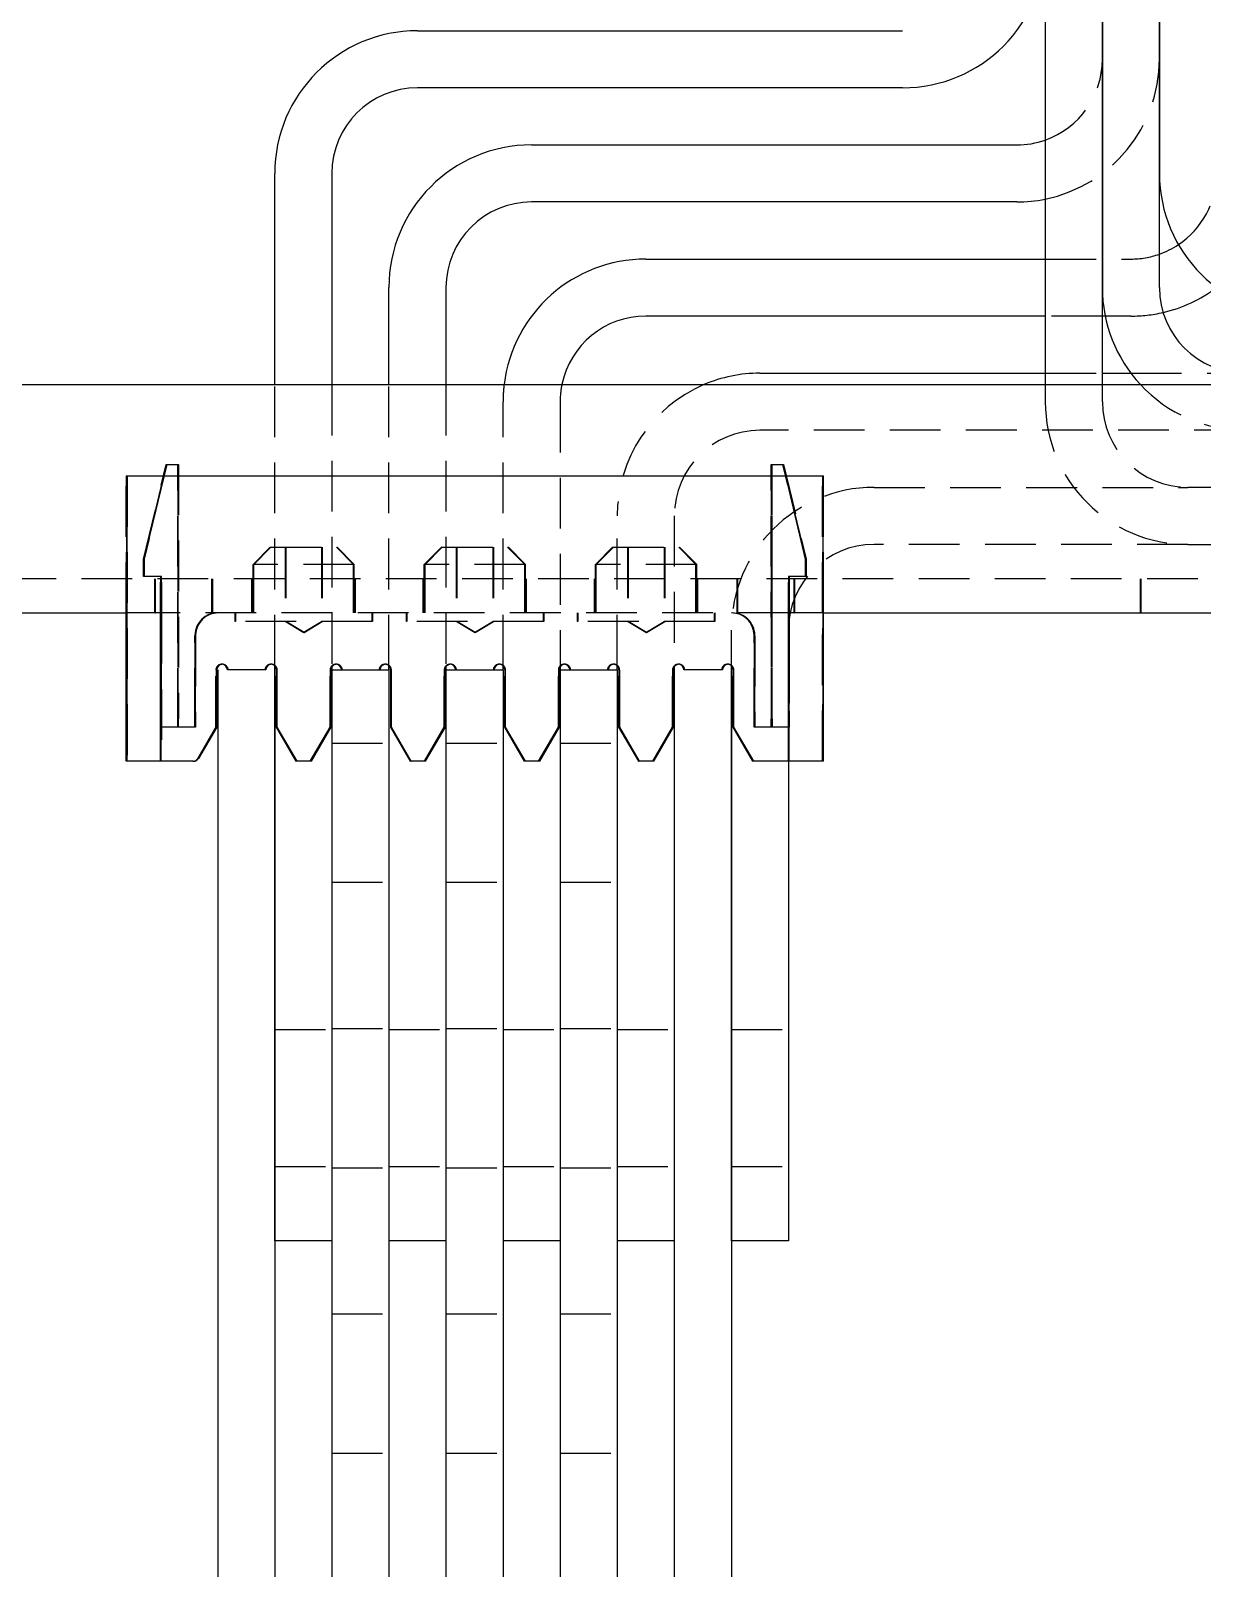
# Model space of a CAD drawing. Header units: millimetres. Extents: x -116965 to 323937, y 291661 to 566926.
# Drawn here: x -23727.1 to -23653.8, y 314554 to 314650.3 of the extents above; entities that cross this region are included whole.
import ezdxf

# ---------------------------------------------------------------- set-up
doc = ezdxf.new("R2010")
doc.units = ezdxf.units.MM
doc.linetypes.add('HIDDEN2', pattern=[4.7625, 3.175, -1.5875])
doc.layers.add('ALPHA', color=255, linetype='Continuous')
doc.layers.add('Pointille_Court', color=40, linetype='HIDDEN2', lineweight=25)

msp = doc.modelspace()

# ---------------------------------------------------------------- linework, layer by layer
at = {"layer": 'ALPHA'}
for p, q in [((-23663.596351, 314657.393031), (-23663.596351, 314628.107316)), ((-23660.024922, 314628.107316), (-23660.024922, 314657.393031)), ((-23660.024922, 314657.393031), (-23660.024922, 314634.178745)), ((-23656.453493, 314634.178745), (-23656.453493, 314657.393031)), ((-23656.453493, 314657.393031), (-23656.453493, 314641.321602)), ((-23702.882065, 314650.250173), (-23672.524922, 314650.250173)), ((-23672.524922, 314646.678745), (-23702.882065, 314646.678745)), ((-23695.739208, 314643.107316), (-23665.382065, 314643.107316)), ((-23711.810636, 314628.107316), (-23711.810636, 314641.321602)), ((-23708.239208, 314641.321602), (-23708.239208, 314628.107316)), ((-23665.382065, 314639.535888), (-23695.739208, 314639.535888)), ((-23688.596351, 314635.964459), (-23663.596351, 314635.964459)), ((-23704.667779, 314628.107316), (-23704.667779, 314634.178745)), ((-23701.096351, 314634.178745), (-23701.096351, 314628.107316)), ((-23663.596351, 314632.393031), (-23688.596351, 314632.393031)), ((-23659.844528, 314632.393031), (-23660.024922, 314632.393031)), ((-23814.987161, 314628.107316), (-23494.272881, 314628.107316)), ((-23681.453493, 314628.821602), (-23663.596351, 314628.821602)), ((-23660.024922, 314628.821602), (-23658.239208, 314628.821602)), ((-23721.058151, 314613.821602), (-23721.057979, 314622.393031)), ((-23721.057979, 314622.393031), (-23721.057571, 314622.393031)), ((-23721.057571, 314622.393031), (-23677.486143, 314622.393031)), ((-23721.057571, 314622.393031), (-23721.057571, 314604.535888)), ((-23677.486143, 314604.535888), (-23677.486143, 314622.393031)), ((-23766.771856, 314613.821602), (-23721.058151, 314613.821602)), ((-23721.099407, 314604.535888), (-23721.099407, 314613.821602)), ((-23721.098827, 314613.821602), (-23721.098827, 314604.535888)), ((-23721.093865, 314604.535888), (-23721.093865, 314613.821602)), ((-23721.093285, 314613.821602), (-23721.093285, 314604.535888)), ((-23721.063692, 314604.535888), (-23721.063692, 314613.821602)), ((-23721.063113, 314613.821602), (-23721.063113, 314604.535888)), ((-23721.058151, 314604.535888), (-23721.058151, 314613.821602)), ((-23677.486143, 314613.821602), (-23631.772438, 314613.821602)), ((-23677.479536, 314604.535888), (-23677.479536, 314613.821602)), ((-23715.450428, 314610.250173), (-23715.450428, 314606.678745)), ((-23715.443821, 314610.250173), (-23715.443821, 314606.678745)), ((-23715.382065, 314610.250173), (-23715.382065, 314520.964459)), ((-23714.771857, 314610.250173), (-23714.777978, 314610.250173)), ((-23714.742264, 314610.250173), (-23714.771857, 314610.250173)), ((-23714.736143, 314610.250173), (-23714.742264, 314610.250173)), ((-23712.379, 314610.250173), (-23714.736143, 314610.250173)), ((-23712.372393, 314610.250173), (-23712.379, 314610.250173)), ((-23711.810636, 314574.535888), (-23711.810636, 314610.53357)), ((-23711.810636, 314610.250173), (-23711.810636, 314520.964459)), ((-23711.670835, 314610.250173), (-23711.670835, 314606.678745)), ((-23711.664714, 314606.678745), (-23711.664714, 314610.250173)), ((-23708.307571, 314610.250173), (-23708.307571, 314606.678745)), ((-23708.300964, 314610.250173), (-23708.300964, 314606.678745)), ((-23708.239208, 314610.450917), (-23708.239208, 314610.250173)), ((-23708.239208, 314610.250173), (-23704.667779, 314610.250173)), ((-23708.239208, 314610.250173), (-23708.239208, 314520.964459)), ((-23704.667779, 314610.250173), (-23704.667779, 314610.53357)), ((-23704.667779, 314610.250173), (-23704.667779, 314520.964459)), ((-23704.527978, 314610.250173), (-23704.527978, 314606.678745)), ((-23704.521857, 314606.678745), (-23704.521857, 314610.250173)), ((-23701.164714, 314610.250173), (-23701.164714, 314606.678745)), ((-23701.158107, 314610.250173), (-23701.158107, 314606.678745)), ((-23701.096351, 314610.450917), (-23701.096351, 314610.250173)), ((-23701.096351, 314610.250173), (-23697.524922, 314610.250173)), ((-23701.096351, 314610.250173), (-23701.096351, 314520.964459)), ((-23697.524922, 314610.250173), (-23697.524922, 314610.53357)), ((-23697.524922, 314610.250173), (-23697.524922, 314520.964459)), ((-23697.385121, 314610.250173), (-23697.385121, 314606.678745)), ((-23697.379, 314606.678745), (-23697.379, 314610.250173)), ((-23694.021857, 314610.250173), (-23694.021857, 314606.678745)), ((-23694.01525, 314610.250173), (-23694.01525, 314606.678745)), ((-23693.953493, 314610.450917), (-23693.953493, 314610.250173)), ((-23693.953493, 314610.250173), (-23690.382065, 314610.250173)), ((-23693.953493, 314610.250173), (-23693.953493, 314520.964459)), ((-23690.382065, 314610.250173), (-23690.382065, 314610.533569)), ((-23690.382065, 314610.250173), (-23690.382065, 314520.964459)), ((-23690.242264, 314610.250173), (-23690.242264, 314606.678745)), ((-23690.236143, 314606.678745), (-23690.236143, 314610.250173)), ((-23686.879, 314610.250173), (-23686.879, 314606.678745)), ((-23686.872393, 314610.250173), (-23686.872393, 314606.678745)), ((-23686.810636, 314610.450917), (-23686.810636, 314574.535888)), ((-23686.810636, 314610.250173), (-23686.810636, 314520.964459)), ((-23686.200429, 314610.250173), (-23686.20655, 314610.250173)), ((-23686.170836, 314610.250173), (-23686.200429, 314610.250173)), ((-23686.164715, 314610.250173), (-23686.170836, 314610.250173)), ((-23683.807572, 314610.250173), (-23686.164715, 314610.250173)), ((-23683.800964, 314610.250173), (-23683.807572, 314610.250173)), ((-23683.239208, 314574.535888), (-23683.239208, 314610.533569)), ((-23683.239208, 314610.250173), (-23683.239208, 314520.964459)), ((-23683.099407, 314610.250173), (-23683.099407, 314606.678745)), ((-23683.093286, 314606.678745), (-23683.093286, 314610.250173)), ((-23715.450428, 314606.678745), (-23716.584509, 314604.714459)), ((-23715.443821, 314606.678745), (-23716.577902, 314604.714459)), ((-23711.670835, 314606.678745), (-23711.664714, 314606.678745)), ((-23711.670835, 314606.678745), (-23710.433656, 314604.535888)), ((-23710.427535, 314604.535888), (-23711.664714, 314606.678745)), ((-23708.307571, 314606.678745), (-23709.54475, 314604.535888)), ((-23708.300964, 314606.678745), (-23709.538143, 314604.535888)), ((-23704.527978, 314606.678745), (-23704.521857, 314606.678745)), ((-23704.527978, 314606.678745), (-23703.290799, 314604.535888)), ((-23703.284678, 314604.535888), (-23704.521857, 314606.678745)), ((-23701.164714, 314606.678745), (-23702.401893, 314604.535888)), ((-23701.158107, 314606.678745), (-23702.395286, 314604.535888)), ((-23697.385121, 314606.678745), (-23697.379, 314606.678745)), ((-23697.385121, 314606.678745), (-23696.147942, 314604.535888)), ((-23696.141821, 314604.535888), (-23697.379, 314606.678745)), ((-23694.021857, 314606.678745), (-23695.259036, 314604.535888)), ((-23694.01525, 314606.678745), (-23695.252429, 314604.535888)), ((-23690.242264, 314606.678745), (-23690.236143, 314606.678745)), ((-23690.242264, 314606.678745), (-23689.005085, 314604.535888)), ((-23688.998964, 314604.535888), (-23690.236143, 314606.678745)), ((-23686.879, 314606.678745), (-23688.116179, 314604.535888)), ((-23686.872393, 314606.678745), (-23688.109572, 314604.535888)), ((-23683.099407, 314606.678745), (-23683.093286, 314606.678745)), ((-23683.099407, 314606.678745), (-23681.862228, 314604.535888)), ((-23681.856107, 314604.535888), (-23683.093286, 314606.678745)), ((-23721.098827, 314604.535888), (-23721.099407, 314604.535888)), ((-23721.093865, 314604.535888), (-23721.098827, 314604.535888)), ((-23721.093285, 314604.535888), (-23721.093865, 314604.535888)), ((-23721.063692, 314604.535888), (-23721.093285, 314604.535888)), ((-23721.063113, 314604.535888), (-23721.063692, 314604.535888)), ((-23721.058151, 314604.535888), (-23721.063113, 314604.535888)), ((-23721.057571, 314604.535888), (-23721.058151, 314604.535888)), ((-23716.893804, 314604.535888), (-23721.057571, 314604.535888)), ((-23716.887197, 314604.535888), (-23716.893804, 314604.535888)), ((-23710.433656, 314604.535888), (-23710.427535, 314604.535888)), ((-23709.54475, 314604.535888), (-23710.427535, 314604.535888)), ((-23709.538143, 314604.535888), (-23709.54475, 314604.535888)), ((-23703.290799, 314604.535888), (-23703.284678, 314604.535888)), ((-23702.401893, 314604.535888), (-23703.284678, 314604.535888)), ((-23702.395286, 314604.535888), (-23702.401893, 314604.535888)), ((-23696.147942, 314604.535888), (-23696.141821, 314604.535888)), ((-23695.259036, 314604.535888), (-23696.141821, 314604.535888)), ((-23695.252429, 314604.535888), (-23695.259036, 314604.535888)), ((-23689.005085, 314604.535888), (-23688.998964, 314604.535888)), ((-23688.116179, 314604.535888), (-23688.998964, 314604.535888)), ((-23688.109572, 314604.535888), (-23688.116179, 314604.535888)), ((-23681.862228, 314604.535888), (-23681.856107, 314604.535888)), ((-23677.486143, 314604.535888), (-23681.856107, 314604.535888)), ((-23679.667779, 314604.535888), (-23679.667779, 314574.535888)), ((-23677.479536, 314604.535888), (-23677.486143, 314604.535888)), ((-23708.239208, 314574.535888), (-23711.810636, 314574.535888)), ((-23701.096351, 314574.535888), (-23704.667779, 314574.535888)), ((-23693.953493, 314574.535888), (-23697.524922, 314574.535888)), ((-23686.810636, 314574.535888), (-23690.382065, 314574.535888)), ((-23679.667779, 314574.535888), (-23683.239208, 314574.535888))]:
    msp.add_line(p, q, dxfattribs=at)
for centre, radius, start, end in [((-23672.524922, 314655.607316), 8.928571, 270, 0), ((-23702.882065, 314641.321602), 8.928571, 90, 180), ((-23702.882065, 314641.321602), 5.357143, 90, 180), ((-23665.382065, 314648.464459), 5.357143, 270, 289.47122063), ((-23695.739208, 314634.178745), 8.928571, 90, 180), ((-23647.524922, 314641.321602), 8.928571, 180, 270), ((-23665.382065, 314648.464459), 8.928571, 270, 281.53695903), ((-23695.739208, 314634.178745), 5.357143, 90, 180), ((-23658.239208, 314641.321602), 5.357143, 289.47122063, 303.74898859), ((-23688.596351, 314627.035888), 8.928571, 90, 173.10789742), ((-23651.096351, 314634.178745), 8.928571, 180, 222.84364304), ((-23651.096351, 314634.178745), 5.357143, 180, 270), ((-23658.239208, 314641.321602), 8.928571, 283.05194057, 306.86989765), ((-23688.596351, 314627.035888), 5.357143, 90, 168.46304097), ((-23681.453493, 314619.893031), 8.928571, 90, 113.07391807), ((-23715.086679, 314610.250173), 0.357143, 91.02102788, 180), ((-23712.01525, 314610.250173), 0.357143, 91.02103235, 180), ((-23707.943821, 314610.250173), 0.357143, 91.02103827, 180), ((-23704.872393, 314610.250173), 0.357143, 91.02104274, 180), ((-23700.800964, 314610.250173), 0.357143, 91.02104867, 180), ((-23697.729536, 314610.250173), 0.357143, 91.02105313, 180), ((-23693.658107, 314610.250173), 0.357143, 91.02105906, 180), ((-23690.586679, 314610.250173), 0.357143, 91.02106353, 180), ((-23686.51525, 314610.250173), 0.357143, 91.02106945, 180), ((-23683.443821, 314610.250173), 0.357143, 91.02107392, 180), ((-23716.887197, 314604.893031), 0.357143, 270, 330)]:
    msp.add_arc(centre, radius, start, end, dxfattribs=at)
for centre, start_param, end_param in [((-23715.093285, 314610.250173), 4.71238898, 7.853981634), ((-23715.135121, 314610.250173), 4.71238898, 6.215313854), ((-23715.129, 314610.250173), 4.71238898, 6.223901028), ((-23715.099407, 314610.250173), 4.71238898, 6.274615404), ((-23712.021857, 314610.250173), 4.71238898, 7.853981634), ((-23712.063693, 314610.250173), 5.495733454, 6.215313776), ((-23712.057571, 314610.250173), 5.519735519, 6.22390095), ((-23712.027978, 314610.250173), 4.71238898, 6.274615404), ((-23707.950428, 314610.250173), 4.71238898, 7.853981634), ((-23707.992264, 314610.250173), 4.71238898, 6.215313672), ((-23707.986143, 314610.250173), 4.71238898, 6.223900846), ((-23707.95655, 314610.250173), 4.71238898, 6.274615404), ((-23704.879, 314610.250173), 4.71238898, 7.853981634), ((-23704.920835, 314610.250173), 5.49573294, 6.215313594), ((-23704.914714, 314610.250173), 5.519735017, 6.223900768), ((-23704.885121, 314610.250173), 4.71238898, 6.274615404), ((-23700.807571, 314610.250173), 4.71238898, 7.853981634), ((-23700.849407, 314610.250173), 4.71238898, 6.215313491), ((-23700.843286, 314610.250173), 4.71238898, 6.223900664), ((-23700.813693, 314610.250173), 4.71238898, 6.274615404), ((-23697.736143, 314610.250173), 4.71238898, 7.853981634), ((-23697.777978, 314610.250173), 5.495732426, 6.215313412), ((-23697.771857, 314610.250173), 5.519734515, 6.223900586), ((-23697.742264, 314610.250173), 4.71238898, 6.274615404), ((-23693.664714, 314610.250173), 4.71238898, 7.853981634), ((-23693.70655, 314610.250173), 4.71238898, 6.215313309), ((-23693.700429, 314610.250173), 4.71238898, 6.223900483), ((-23693.670836, 314610.250173), 4.71238898, 6.274615404), ((-23690.593286, 314610.250173), 4.71238898, 7.853981634), ((-23690.635121, 314610.250173), 5.495731912, 6.215313231), ((-23690.629, 314610.250173), 5.519734013, 6.223900405), ((-23690.599407, 314610.250173), 4.71238898, 6.274615404), ((-23686.521857, 314610.250173), 4.71238898, 7.853981634), ((-23686.563693, 314610.250173), 4.71238898, 6.215313127), ((-23686.557572, 314610.250173), 4.71238898, 6.223900301), ((-23686.527979, 314610.250173), 4.71238898, 6.274615404), ((-23683.450429, 314610.250173), 4.71238898, 7.853981634), ((-23683.492264, 314610.250173), 5.495731398, 6.215313049), ((-23683.486143, 314610.250173), 5.519733511, 6.223900223), ((-23683.45655, 314610.250173), 4.71238898, 6.274615404), ((-23716.893804, 314604.893031), 3.141592654, 4.188790205)]:
    msp.add_ellipse(centre, major_axis=(0, 0.357143), ratio=0.999999982, start_param=start_param, end_param=end_param, dxfattribs=at)
at = {"layer": 'Pointille_Court'}
for p, q in [((-23663.596351, 314635.964459), (-23658.239208, 314635.964459)), ((-23660.024922, 314632.393031), (-23663.596351, 314632.393031)), ((-23658.239208, 314632.393031), (-23659.844528, 314632.393031)), ((-23711.810636, 314610.53357), (-23711.810636, 314628.107316)), ((-23708.239208, 314628.107316), (-23708.239208, 314610.450917)), ((-23704.667779, 314610.53357), (-23704.667779, 314628.107316)), ((-23701.096351, 314628.107316), (-23701.096351, 314610.450917)), ((-23663.596351, 314628.821602), (-23660.024922, 314628.821602)), ((-23663.596351, 314628.107316), (-23663.596351, 314627.035888)), ((-23660.024922, 314627.035888), (-23660.024922, 314628.107316)), ((-23658.239208, 314628.821602), (-23651.096351, 314628.821602)), ((-23697.524922, 314610.53357), (-23697.524922, 314627.035888)), ((-23693.953493, 314627.035888), (-23693.953493, 314610.450917)), ((-23651.096351, 314625.250173), (-23681.453493, 314625.250173)), ((-23721.099407, 314622.393031), (-23721.098999, 314622.393031)), ((-23721.099407, 314613.821602), (-23721.099407, 314622.393031)), ((-23721.098999, 314622.393031), (-23721.098827, 314613.821602)), ((-23721.098999, 314622.393031), (-23721.093693, 314622.393031)), ((-23721.093865, 314613.821602), (-23721.093693, 314622.393031)), ((-23721.093693, 314622.393031), (-23721.093285, 314622.393031)), ((-23721.093285, 314622.393031), (-23721.063692, 314622.393031)), ((-23721.093285, 314622.393031), (-23721.093285, 314613.821602)), ((-23721.063692, 314622.393031), (-23721.063284, 314622.393031)), ((-23721.063692, 314613.821602), (-23721.063692, 314622.393031)), ((-23721.063284, 314622.393031), (-23721.063113, 314613.821602)), ((-23721.063284, 314622.393031), (-23721.057979, 314622.393031)), ((-23721.050964, 314622.393031), (-23721.050964, 314604.535888)), ((-23718.596754, 314623.107316), (-23720.025375, 314617.178745)), ((-23720.02446, 314617.178745), (-23718.595938, 314623.107316)), ((-23718.56104, 314623.107316), (-23719.98966, 314617.178745)), ((-23719.988746, 314617.178745), (-23718.560224, 314623.107316)), ((-23719.979536, 314617.178745), (-23718.550964, 314623.107316)), ((-23718.596754, 314623.107316), (-23718.595938, 314623.107316)), ((-23718.595938, 314623.107316), (-23718.56104, 314623.107316)), ((-23718.56104, 314623.107316), (-23718.560224, 314623.107316)), ((-23718.560224, 314623.107316), (-23717.845938, 314623.107316)), ((-23717.8826, 314607.191189), (-23717.882468, 314623.107316)), ((-23717.881652, 314623.107316), (-23717.88152, 314607.191189)), ((-23717.846886, 314607.191189), (-23717.846754, 314623.107316)), ((-23717.845938, 314623.107316), (-23717.845806, 314607.191189)), ((-23717.845938, 314623.107316), (-23717.836679, 314623.107316)), ((-23717.836679, 314623.107316), (-23717.836679, 314607.191189)), ((-23680.739572, 314623.107316), (-23680.739743, 314607.184395)), ((-23680.739572, 314623.107316), (-23680.73877, 314623.107316)), ((-23680.73877, 314623.107316), (-23680.703858, 314623.107316)), ((-23680.738663, 314607.195634), (-23680.73877, 314623.107316)), ((-23680.703858, 314623.107316), (-23680.704028, 314607.184395)), ((-23680.703858, 314623.107316), (-23680.703055, 314623.107316)), ((-23680.703055, 314623.107316), (-23679.98877, 314623.107316)), ((-23680.702949, 314607.195634), (-23680.703055, 314623.107316)), ((-23680.693821, 314607.195634), (-23680.693821, 314623.107316)), ((-23678.596778, 314617.178745), (-23680.025286, 314623.107316)), ((-23680.024484, 314623.107316), (-23678.595873, 314617.178745)), ((-23678.561064, 314617.178745), (-23679.989572, 314623.107316)), ((-23679.98877, 314623.107316), (-23678.560159, 314617.178745)), ((-23679.98877, 314623.107316), (-23679.979536, 314623.107316)), ((-23679.979536, 314623.107316), (-23678.550964, 314617.178745)), ((-23677.527979, 314622.393031), (-23677.527979, 314604.535888)), ((-23677.527399, 314613.821602), (-23677.527571, 314622.393031)), ((-23677.522266, 314622.393031), (-23677.522437, 314613.821602)), ((-23677.521858, 314604.535888), (-23677.521858, 314622.393031)), ((-23677.492265, 314622.393031), (-23677.492265, 314604.535888)), ((-23677.491685, 314613.821602), (-23677.491856, 314622.393031)), ((-23677.486551, 314622.393031), (-23677.486723, 314613.821602)), ((-23677.486143, 314622.393031), (-23677.479536, 314622.393031)), ((-23677.479536, 314613.821602), (-23677.479536, 314622.393031)), ((-23674.310636, 314621.678745), (-23654.667779, 314621.678745)), ((-23627.882065, 314621.678745), (-23654.667779, 314621.678745)), ((-23690.382065, 314610.533569), (-23690.382065, 314619.893031)), ((-23686.810636, 314619.893031), (-23686.810636, 314610.450917)), ((-23712.096346, 314617.928745), (-23713.167775, 314616.857316)), ((-23712.060632, 314617.928745), (-23713.13206, 314616.857316)), ((-23712.050964, 314617.928745), (-23713.122393, 314616.857316)), ((-23712.096346, 314617.928745), (-23712.096346, 314617.928745)), ((-23712.096346, 314617.928745), (-23712.060632, 314617.928745)), ((-23712.060632, 314617.928745), (-23712.060632, 314617.928745)), ((-23712.060632, 314617.928745), (-23707.917775, 314617.928745)), ((-23711.167775, 314617.928745), (-23711.167775, 314613.821602)), ((-23711.13206, 314617.928745), (-23711.13206, 314613.821602)), ((-23711.122393, 314617.928745), (-23711.122393, 314613.821602)), ((-23708.88206, 314617.928745), (-23708.88206, 314613.821602)), ((-23708.846346, 314617.928745), (-23708.846346, 314613.821602)), ((-23708.836679, 314617.928745), (-23708.836679, 314613.821602)), ((-23707.953489, 314617.928745), (-23706.88206, 314616.857316)), ((-23707.917775, 314617.928745), (-23706.846346, 314616.857316)), ((-23707.917775, 314617.928745), (-23707.908107, 314617.928745)), ((-23707.908107, 314617.928745), (-23706.836679, 314616.857316)), ((-23701.382061, 314617.928745), (-23702.453489, 314616.857316)), ((-23701.346346, 314617.928745), (-23702.417775, 314616.857316)), ((-23701.336679, 314617.928745), (-23702.408107, 314616.857316)), ((-23701.382061, 314617.928745), (-23701.382061, 314617.928745)), ((-23701.382061, 314617.928745), (-23701.346346, 314617.928745)), ((-23701.346346, 314617.928745), (-23701.346346, 314617.928745)), ((-23701.346346, 314617.928745), (-23697.203489, 314617.928745)), ((-23700.453489, 314617.928745), (-23700.453489, 314613.821602)), ((-23700.417775, 314617.928745), (-23700.417775, 314613.821602)), ((-23700.408107, 314617.928745), (-23700.408107, 314613.821602)), ((-23698.167775, 314617.928745), (-23698.167775, 314613.821602)), ((-23698.132061, 314617.928745), (-23698.132061, 314613.821602)), ((-23698.122393, 314617.928745), (-23698.122393, 314613.821602)), ((-23697.239204, 314617.928745), (-23696.167775, 314616.857316)), ((-23697.203489, 314617.928745), (-23696.132061, 314616.857316)), ((-23697.203489, 314617.928745), (-23697.193821, 314617.928745)), ((-23697.193821, 314617.928745), (-23696.122393, 314616.857316)), ((-23690.667775, 314617.928745), (-23691.739204, 314616.857316)), ((-23690.632061, 314617.928745), (-23691.703489, 314616.857316)), ((-23690.622393, 314617.928745), (-23691.693821, 314616.857316)), ((-23690.667775, 314617.928745), (-23690.667775, 314617.928745)), ((-23690.667775, 314617.928745), (-23690.632061, 314617.928745)), ((-23690.632061, 314617.928745), (-23690.632061, 314617.928745)), ((-23690.632061, 314617.928745), (-23686.489204, 314617.928745)), ((-23689.739204, 314617.928745), (-23689.739204, 314613.821602)), ((-23689.703489, 314617.928745), (-23689.703489, 314613.821602)), ((-23689.693821, 314617.928745), (-23689.693821, 314613.821602)), ((-23687.453489, 314617.928745), (-23687.453489, 314613.821602)), ((-23687.417775, 314617.928745), (-23687.417775, 314613.821602)), ((-23687.408107, 314617.928745), (-23687.408107, 314613.821602)), ((-23686.524918, 314617.928745), (-23685.453489, 314616.857316)), ((-23686.489204, 314617.928745), (-23685.417775, 314616.857316)), ((-23686.489204, 314617.928745), (-23686.479536, 314617.928745)), ((-23686.479536, 314617.928745), (-23685.408107, 314616.857316)), ((-23654.667779, 314618.107316), (-23674.310636, 314618.107316)), ((-23654.667779, 314618.107316), (-23627.882065, 314618.107316)), ((-23720.025375, 314617.178745), (-23720.025383, 314616.107316)), ((-23720.02446, 314617.178745), (-23720.025375, 314617.178745)), ((-23720.024451, 314616.107316), (-23720.02446, 314617.178745)), ((-23719.98966, 314617.178745), (-23719.989669, 314616.107316)), ((-23719.988746, 314617.178745), (-23719.98966, 314617.178745)), ((-23719.988737, 314616.107316), (-23719.988746, 314617.178745)), ((-23719.979536, 314616.107316), (-23719.979536, 314617.178745)), ((-23713.167775, 314613.821602), (-23713.167775, 314616.857316)), ((-23713.13206, 314616.857316), (-23713.167775, 314616.857316)), ((-23713.167775, 314616.857316), (-23713.167775, 314616.857316)), ((-23713.13206, 314613.821602), (-23713.13206, 314616.857316)), ((-23706.846346, 314616.857316), (-23713.13206, 314616.857316)), ((-23713.13206, 314616.857316), (-23713.13206, 314616.857316)), ((-23713.122393, 314613.821602), (-23713.122393, 314616.857316)), ((-23706.88206, 314613.821602), (-23706.88206, 314616.857316)), ((-23706.846346, 314613.821602), (-23706.846346, 314616.857316)), ((-23706.836679, 314616.857316), (-23706.846346, 314616.857316)), ((-23706.836679, 314613.821602), (-23706.836679, 314616.857316)), ((-23702.453489, 314613.821602), (-23702.453489, 314616.857316)), ((-23702.417775, 314616.857316), (-23702.453489, 314616.857316)), ((-23702.453489, 314616.857316), (-23702.453489, 314616.857316)), ((-23702.417775, 314613.821602), (-23702.417775, 314616.857316)), ((-23696.132061, 314616.857316), (-23702.417775, 314616.857316)), ((-23702.417775, 314616.857316), (-23702.417775, 314616.857316)), ((-23702.408107, 314613.821602), (-23702.408107, 314616.857316)), ((-23696.167775, 314613.821602), (-23696.167775, 314616.857316)), ((-23696.132061, 314613.821602), (-23696.132061, 314616.857316)), ((-23696.122393, 314616.857316), (-23696.132061, 314616.857316)), ((-23696.122393, 314613.821602), (-23696.122393, 314616.857316)), ((-23691.739204, 314613.821602), (-23691.739204, 314616.857316)), ((-23691.703489, 314616.857316), (-23691.739204, 314616.857316)), ((-23691.739204, 314616.857316), (-23691.739204, 314616.857316)), ((-23691.703489, 314613.821602), (-23691.703489, 314616.857316)), ((-23685.417775, 314616.857316), (-23691.703489, 314616.857316)), ((-23691.703489, 314616.857316), (-23691.703489, 314616.857316)), ((-23691.693821, 314613.821602), (-23691.693821, 314616.857316)), ((-23685.453489, 314613.821602), (-23685.453489, 314616.857316)), ((-23685.417775, 314613.821602), (-23685.417775, 314616.857316)), ((-23685.408107, 314616.857316), (-23685.417775, 314616.857316)), ((-23685.408107, 314613.821602), (-23685.408107, 314616.857316)), ((-23678.59679, 314616.107316), (-23678.596778, 314617.178745)), ((-23678.595873, 314617.178745), (-23678.596778, 314617.178745)), ((-23678.595873, 314617.178745), (-23678.595866, 314616.107316)), ((-23678.561076, 314616.107316), (-23678.561064, 314617.178745)), ((-23678.560159, 314617.178745), (-23678.561064, 314617.178745)), ((-23678.560159, 314617.178745), (-23678.560151, 314616.107316)), ((-23678.550964, 314617.178745), (-23678.550964, 314616.107316)), ((-23492.13084, 314615.964459), (-23817.130834, 314615.964459)), ((-23720.024451, 314616.107316), (-23720.025383, 314616.107316)), ((-23719.989669, 314616.107316), (-23720.024451, 314616.107316)), ((-23719.988737, 314616.107316), (-23719.989669, 314616.107316)), ((-23718.917309, 314616.107316), (-23719.988737, 314616.107316)), ((-23719.311244, 314613.821602), (-23719.311244, 314615.964459)), ((-23719.31002, 314613.821602), (-23719.31002, 314615.964459)), ((-23719.27553, 314613.821602), (-23719.27553, 314615.964459)), ((-23719.274305, 314613.821602), (-23719.274305, 314615.964459)), ((-23719.26525, 314613.821602), (-23719.26525, 314615.964459)), ((-23718.95597, 314613.821602), (-23718.956008, 314615.74047)), ((-23718.953955, 314616.107316), (-23718.954029, 314607.191189)), ((-23718.952949, 314607.191189), (-23718.953023, 314616.107316)), ((-23718.950969, 314615.74047), (-23718.951008, 314613.821602)), ((-23718.920256, 314613.821602), (-23718.920294, 314615.74047)), ((-23718.918241, 314616.107316), (-23718.918314, 314607.191189)), ((-23718.917235, 314607.191189), (-23718.917309, 314616.107316)), ((-23718.908107, 314616.107316), (-23718.917309, 314616.107316)), ((-23718.915255, 314615.74047), (-23718.915294, 314613.821602)), ((-23718.908107, 314615.74047), (-23718.908107, 314616.107316)), ((-23718.908107, 314615.74047), (-23718.908107, 314613.821602)), ((-23715.739815, 314613.821602), (-23715.739815, 314615.964459)), ((-23715.738591, 314613.821602), (-23715.738591, 314615.964459)), ((-23715.704101, 314613.821602), (-23715.704101, 314615.964459)), ((-23715.702877, 314613.821602), (-23715.702877, 314615.964459)), ((-23715.693821, 314613.821602), (-23715.693821, 314615.964459)), ((-23713.239203, 314613.821602), (-23713.239203, 314615.964459)), ((-23713.203489, 314613.821602), (-23713.203489, 314615.964459)), ((-23713.193821, 314613.821602), (-23713.193821, 314615.964459)), ((-23706.810632, 314613.821602), (-23706.810632, 314615.964459)), ((-23706.774918, 314613.821602), (-23706.774918, 314615.964459)), ((-23706.76525, 314613.821602), (-23706.76525, 314615.964459)), ((-23702.524918, 314613.821602), (-23702.524918, 314615.964459)), ((-23702.489204, 314613.821602), (-23702.489204, 314615.964459)), ((-23702.479536, 314613.821602), (-23702.479536, 314615.964459)), ((-23696.096346, 314613.821602), (-23696.096346, 314615.964459)), ((-23696.060632, 314613.821602), (-23696.060632, 314615.964459)), ((-23696.050964, 314613.821602), (-23696.050964, 314615.964459)), ((-23691.810632, 314613.821602), (-23691.810632, 314615.964459)), ((-23691.774918, 314613.821602), (-23691.774918, 314615.964459)), ((-23691.76525, 314613.821602), (-23691.76525, 314615.964459)), ((-23685.382061, 314613.821602), (-23685.382061, 314615.964459)), ((-23685.346347, 314613.821602), (-23685.346347, 314615.964459)), ((-23685.336679, 314613.821602), (-23685.336679, 314615.964459)), ((-23682.882673, 314613.821602), (-23682.882673, 314615.964459)), ((-23682.881449, 314613.821602), (-23682.881449, 314615.964459)), ((-23682.846959, 314613.821602), (-23682.846959, 314615.964459)), ((-23682.845735, 314613.821602), (-23682.845735, 314615.964459)), ((-23682.836679, 314613.821602), (-23682.836679, 314615.964459)), ((-23679.670295, 314615.74047), (-23679.670256, 314613.821602)), ((-23679.668314, 314607.184395), (-23679.668218, 314616.107316)), ((-23679.668218, 314616.107316), (-23679.667294, 314616.107316)), ((-23679.632504, 314616.107316), (-23679.667294, 314616.107316)), ((-23679.667294, 314616.107316), (-23679.667235, 314607.195634)), ((-23679.665294, 314613.821602), (-23679.665256, 314615.74047)), ((-23679.63458, 314615.74047), (-23679.634542, 314613.821602)), ((-23679.6326, 314607.184395), (-23679.632504, 314616.107316)), ((-23679.632504, 314616.107316), (-23679.63158, 314616.107316)), ((-23678.560151, 314616.107316), (-23679.63158, 314616.107316)), ((-23679.63158, 314616.107316), (-23679.63152, 314607.195634)), ((-23679.62958, 314613.821602), (-23679.629542, 314615.74047)), ((-23679.622393, 314616.107316), (-23679.622393, 314615.74047)), ((-23679.622393, 314613.821602), (-23679.622393, 314615.74047)), ((-23679.311245, 314613.821602), (-23679.311245, 314615.964459)), ((-23679.31002, 314613.821602), (-23679.31002, 314615.964459)), ((-23679.27553, 314613.821602), (-23679.27553, 314615.964459)), ((-23679.274306, 314613.821602), (-23679.274306, 314615.964459)), ((-23679.26525, 314613.821602), (-23679.26525, 314615.964459)), ((-23678.550964, 314616.107316), (-23678.560151, 314616.107316)), ((-23657.632626, 314613.821602), (-23657.632626, 314615.964459)), ((-23657.631497, 314613.821602), (-23657.631497, 314615.964459)), ((-23657.596912, 314613.821602), (-23657.596912, 314615.964459)), ((-23657.595783, 314613.821602), (-23657.595783, 314615.964459)), ((-23657.586679, 314613.821602), (-23657.586679, 314615.964459)), ((-23719.272436, 314613.821602), (-23721.058151, 314613.821602)), ((-23719.272436, 314613.821602), (-23719.24719, 314613.821602)), ((-23718.915294, 314613.821602), (-23719.24719, 314613.821602)), ((-23718.951076, 314604.535888), (-23718.951076, 314613.821602)), ((-23718.915361, 314604.535888), (-23718.915361, 314613.821602)), ((-23679.629947, 314613.821602), (-23718.915294, 314613.821602)), ((-23718.908107, 314613.821602), (-23718.908107, 314604.535888)), ((-23714.310632, 314613.821602), (-23714.310632, 314613.285888)), ((-23714.274918, 314613.821602), (-23714.274918, 314613.285888)), ((-23714.26525, 314613.821602), (-23714.26525, 314613.285888)), ((-23705.739203, 314613.821602), (-23705.739203, 314613.285888)), ((-23705.703489, 314613.821602), (-23705.703489, 314613.285888)), ((-23705.693821, 314613.821602), (-23705.693821, 314613.285888)), ((-23703.596346, 314613.821602), (-23703.596346, 314613.285888)), ((-23703.560632, 314613.821602), (-23703.560632, 314613.285888)), ((-23703.550964, 314613.821602), (-23703.550964, 314613.285888)), ((-23695.024918, 314613.821602), (-23695.024918, 314613.285888)), ((-23694.989204, 314613.821602), (-23694.989204, 314613.285888)), ((-23694.979536, 314613.821602), (-23694.979536, 314613.285888)), ((-23692.882061, 314613.821602), (-23692.882061, 314613.285888)), ((-23692.846347, 314613.821602), (-23692.846347, 314613.285888)), ((-23692.836679, 314613.821602), (-23692.836679, 314613.285888)), ((-23684.310632, 314613.821602), (-23684.310632, 314613.285888)), ((-23684.274918, 314613.821602), (-23684.274918, 314613.285888)), ((-23684.26525, 314613.821602), (-23684.26525, 314613.285888)), ((-23679.670188, 314604.535888), (-23679.670188, 314613.821602)), ((-23679.634474, 314604.535888), (-23679.634474, 314613.821602)), ((-23679.629947, 314613.821602), (-23679.629648, 314613.821602)), ((-23679.629648, 314613.821602), (-23679.62958, 314613.821602)), ((-23679.297684, 314613.821602), (-23679.62958, 314613.821602)), ((-23679.622393, 314604.535888), (-23679.622393, 314613.821602)), ((-23679.297684, 314613.821602), (-23679.272437, 314613.821602)), ((-23677.486723, 314613.821602), (-23679.272437, 314613.821602)), ((-23677.527399, 314604.535888), (-23677.527399, 314613.821602)), ((-23677.522437, 314613.821602), (-23677.522437, 314604.535888)), ((-23677.491685, 314604.535888), (-23677.491685, 314613.821602)), ((-23677.486723, 314613.821602), (-23677.486723, 314604.535888)), ((-23677.486723, 314613.821602), (-23677.486143, 314613.821602)), ((-23714.274918, 314613.285888), (-23714.310632, 314613.285888)), ((-23714.310632, 314613.285888), (-23714.310632, 314613.285888)), ((-23705.703489, 314613.285888), (-23714.274918, 314613.285888)), ((-23714.274918, 314613.285888), (-23714.274918, 314613.285888)), ((-23710.024918, 314612.59919), (-23711.167775, 314613.285888)), ((-23709.989203, 314612.59919), (-23711.13206, 314613.285888)), ((-23709.979536, 314612.59919), (-23711.122393, 314613.285888)), ((-23710.024918, 314612.59919), (-23708.88206, 314613.285888)), ((-23709.989203, 314612.59919), (-23708.846346, 314613.285888)), ((-23709.979536, 314612.59919), (-23708.836679, 314613.285888)), ((-23705.693821, 314613.285888), (-23705.703489, 314613.285888)), ((-23703.560632, 314613.285888), (-23703.596346, 314613.285888)), ((-23703.596346, 314613.285888), (-23703.596346, 314613.285888)), ((-23694.989204, 314613.285888), (-23703.560632, 314613.285888)), ((-23703.560632, 314613.285888), (-23703.560632, 314613.285888)), ((-23699.310632, 314612.59919), (-23700.453489, 314613.285888)), ((-23699.274918, 314612.59919), (-23700.417775, 314613.285888)), ((-23699.26525, 314612.59919), (-23700.408107, 314613.285888)), ((-23699.310632, 314612.59919), (-23698.167775, 314613.285888)), ((-23699.274918, 314612.59919), (-23698.132061, 314613.285888)), ((-23699.26525, 314612.59919), (-23698.122393, 314613.285888)), ((-23694.979536, 314613.285888), (-23694.989204, 314613.285888)), ((-23692.846346, 314613.285888), (-23692.882061, 314613.285888)), ((-23692.882061, 314613.285888), (-23692.882061, 314613.285888)), ((-23692.846346, 314613.285888), (-23692.846347, 314613.285888)), ((-23684.274918, 314613.285888), (-23692.846346, 314613.285888)), ((-23688.596347, 314612.59919), (-23689.739204, 314613.285888)), ((-23688.560632, 314612.59919), (-23689.703489, 314613.285888)), ((-23688.550964, 314612.59919), (-23689.693821, 314613.285888)), ((-23688.596347, 314612.59919), (-23687.453489, 314613.285888)), ((-23688.560632, 314612.59919), (-23687.417775, 314613.285888)), ((-23688.550964, 314612.59919), (-23687.408107, 314613.285888)), ((-23684.26525, 314613.285888), (-23684.274918, 314613.285888)), ((-23683.239208, 314610.533569), (-23683.239208, 314612.750173)), ((-23679.667779, 314612.750173), (-23679.667779, 314604.535888)), ((-23718.954251, 314607.195763), (-23718.954286, 314612.442887)), ((-23718.952692, 314612.442887), (-23718.952726, 314607.195763)), ((-23718.918537, 314607.195763), (-23718.918572, 314612.442887)), ((-23718.916977, 314612.442887), (-23718.917012, 314607.195763)), ((-23716.811429, 314612.393031), (-23716.811394, 314607.195763)), ((-23716.809869, 314607.195763), (-23716.809835, 314612.393031)), ((-23716.775715, 314612.393031), (-23716.77568, 314607.195763)), ((-23716.774155, 314607.195763), (-23716.77412, 314612.393031)), ((-23716.76525, 314607.195763), (-23716.76525, 314612.393031)), ((-23681.811395, 314607.195763), (-23681.811429, 314612.393031)), ((-23681.809835, 314612.393031), (-23681.80987, 314607.195763)), ((-23681.775681, 314607.195763), (-23681.775715, 314612.393031)), ((-23681.774121, 314612.393031), (-23681.774156, 314607.195763)), ((-23681.76525, 314612.393031), (-23681.76525, 314607.195763)), ((-23679.668573, 314612.442887), (-23679.668538, 314607.195763)), ((-23679.667013, 314607.195763), (-23679.666978, 314612.442887)), ((-23679.632858, 314612.442887), (-23679.632823, 314607.195763)), ((-23679.631299, 314607.195763), (-23679.631264, 314612.442887)), ((-23715.492264, 314606.678745), (-23715.492264, 314610.250173)), ((-23715.486143, 314610.250173), (-23715.486143, 314606.678745)), ((-23715.45655, 314606.678745), (-23715.45655, 314610.250173)), ((-23715.129, 314610.607316), (-23715.135121, 314610.607316)), ((-23715.093285, 314610.607316), (-23715.099407, 314610.607316)), ((-23712.057571, 314610.607316), (-23712.063693, 314610.607316)), ((-23712.021857, 314610.607316), (-23712.027978, 314610.607316)), ((-23711.70655, 314610.250173), (-23711.70655, 314606.678745)), ((-23711.700428, 314606.678745), (-23711.700428, 314610.250173)), ((-23711.658107, 314606.678745), (-23711.658107, 314610.250173)), ((-23708.349407, 314606.678745), (-23708.349407, 314610.250173)), ((-23708.343286, 314610.250173), (-23708.343286, 314606.678745)), ((-23708.313693, 314606.678745), (-23708.313693, 314610.250173)), ((-23707.986143, 314610.607316), (-23707.992264, 314610.607316)), ((-23707.950428, 314610.607316), (-23707.95655, 314610.607316)), ((-23704.914714, 314610.607316), (-23704.920835, 314610.607316)), ((-23704.879, 314610.607316), (-23704.885121, 314610.607316)), ((-23704.563693, 314610.250173), (-23704.563693, 314606.678745)), ((-23704.557571, 314606.678745), (-23704.557571, 314610.250173)), ((-23704.51525, 314606.678745), (-23704.51525, 314610.250173)), ((-23701.20655, 314606.678745), (-23701.20655, 314610.250173)), ((-23701.200429, 314610.250173), (-23701.200429, 314606.678745)), ((-23701.170836, 314606.678745), (-23701.170836, 314610.250173)), ((-23700.843286, 314610.607316), (-23700.849407, 314610.607316)), ((-23700.807571, 314610.607316), (-23700.813693, 314610.607316)), ((-23697.771857, 314610.607316), (-23697.777978, 314610.607316)), ((-23697.736143, 314610.607316), (-23697.742264, 314610.607316)), ((-23697.420836, 314610.250173), (-23697.420836, 314606.678745)), ((-23697.414714, 314606.678745), (-23697.414714, 314610.250173)), ((-23697.372393, 314606.678745), (-23697.372393, 314610.250173)), ((-23694.063693, 314606.678745), (-23694.063693, 314610.250173)), ((-23694.057572, 314610.250173), (-23694.057572, 314606.678745)), ((-23694.027979, 314606.678745), (-23694.027979, 314610.250173)), ((-23693.700429, 314610.607316), (-23693.70655, 314610.607316)), ((-23693.664714, 314610.607316), (-23693.670836, 314610.607316)), ((-23690.629, 314610.607316), (-23690.635121, 314610.607316)), ((-23690.593286, 314610.607316), (-23690.599407, 314610.607316)), ((-23690.277979, 314610.250173), (-23690.277979, 314606.678745)), ((-23690.271857, 314606.678745), (-23690.271857, 314610.250173)), ((-23690.229536, 314606.678745), (-23690.229536, 314610.250173)), ((-23686.920836, 314606.678745), (-23686.920836, 314610.250173)), ((-23686.914715, 314610.250173), (-23686.914715, 314606.678745)), ((-23686.885122, 314606.678745), (-23686.885122, 314610.250173)), ((-23686.557572, 314610.607316), (-23686.563693, 314610.607316)), ((-23686.521857, 314610.607316), (-23686.527979, 314610.607316)), ((-23683.486143, 314610.607316), (-23683.492264, 314610.607316)), ((-23683.450429, 314610.607316), (-23683.45655, 314610.607316)), ((-23683.135122, 314610.250173), (-23683.135122, 314606.678745)), ((-23683.129, 314606.678745), (-23683.129, 314610.250173)), ((-23683.086679, 314606.678745), (-23683.086679, 314610.250173)), ((-23717.836679, 314606.678745), (-23717.836679, 314607.191189)), ((-23716.76525, 314607.195763), (-23716.76525, 314606.678745)), ((-23681.76525, 314606.678745), (-23681.76525, 314607.195763)), ((-23680.693821, 314607.195634), (-23680.693821, 314606.678745)), ((-23718.954131, 314606.678745), (-23718.954149, 314606.678745)), ((-23718.952847, 314606.678745), (-23718.954131, 314606.678745)), ((-23718.952828, 314606.678745), (-23718.952847, 314606.678745)), ((-23718.918435, 314606.678745), (-23718.952828, 314606.678745)), ((-23718.918416, 314606.678745), (-23718.918435, 314606.678745)), ((-23718.917133, 314606.678745), (-23718.918416, 314606.678745)), ((-23718.917114, 314606.678745), (-23718.917133, 314606.678745)), ((-23716.774257, 314606.678745), (-23718.917114, 314606.678745)), ((-23716.76525, 314606.678745), (-23716.774257, 314606.678745)), ((-23716.626345, 314604.714459), (-23715.492264, 314606.678745)), ((-23715.486143, 314606.678745), (-23716.620223, 314604.714459)), ((-23716.59063, 314604.714459), (-23715.45655, 314606.678745)), ((-23715.492264, 314606.678745), (-23715.486143, 314606.678745)), ((-23715.45655, 314606.678745), (-23715.450428, 314606.678745)), ((-23711.70655, 314606.678745), (-23711.700428, 314606.678745)), ((-23711.70655, 314606.678745), (-23710.469371, 314604.535888)), ((-23710.463249, 314604.535888), (-23711.700428, 314606.678745)), ((-23710.420928, 314604.535888), (-23711.658107, 314606.678745)), ((-23709.586586, 314604.535888), (-23708.349407, 314606.678745)), ((-23708.343286, 314606.678745), (-23709.580465, 314604.535888)), ((-23709.550872, 314604.535888), (-23708.313693, 314606.678745)), ((-23708.349407, 314606.678745), (-23708.343286, 314606.678745)), ((-23708.313693, 314606.678745), (-23708.307571, 314606.678745)), ((-23704.563693, 314606.678745), (-23704.557571, 314606.678745)), ((-23704.563693, 314606.678745), (-23703.326514, 314604.535888)), ((-23703.320392, 314604.535888), (-23704.557571, 314606.678745)), ((-23703.278071, 314604.535888), (-23704.51525, 314606.678745)), ((-23702.443729, 314604.535888), (-23701.20655, 314606.678745)), ((-23701.200429, 314606.678745), (-23702.437608, 314604.535888)), ((-23702.408015, 314604.535888), (-23701.170836, 314606.678745)), ((-23701.20655, 314606.678745), (-23701.200429, 314606.678745)), ((-23701.170836, 314606.678745), (-23701.164714, 314606.678745)), ((-23697.420836, 314606.678745), (-23697.414714, 314606.678745)), ((-23697.420836, 314606.678745), (-23696.183657, 314604.535888)), ((-23696.177535, 314604.535888), (-23697.414714, 314606.678745)), ((-23696.135214, 314604.535888), (-23697.372393, 314606.678745)), ((-23695.300872, 314604.535888), (-23694.063693, 314606.678745)), ((-23694.057572, 314606.678745), (-23695.294751, 314604.535888)), ((-23695.265158, 314604.535888), (-23694.027979, 314606.678745)), ((-23694.063693, 314606.678745), (-23694.057572, 314606.678745)), ((-23694.027979, 314606.678745), (-23694.021857, 314606.678745)), ((-23690.277979, 314606.678745), (-23690.271857, 314606.678745)), ((-23690.277979, 314606.678745), (-23689.040799, 314604.535888)), ((-23689.034678, 314604.535888), (-23690.271857, 314606.678745)), ((-23688.992357, 314604.535888), (-23690.229536, 314606.678745)), ((-23688.158015, 314604.535888), (-23686.920836, 314606.678745)), ((-23686.914715, 314606.678745), (-23688.151894, 314604.535888)), ((-23688.122301, 314604.535888), (-23686.885122, 314606.678745)), ((-23686.920836, 314606.678745), (-23686.914715, 314606.678745)), ((-23686.885122, 314606.678745), (-23686.879, 314606.678745)), ((-23683.135122, 314606.678745), (-23683.129, 314606.678745)), ((-23683.135122, 314606.678745), (-23681.897942, 314604.535888)), ((-23681.891821, 314604.535888), (-23683.129, 314606.678745)), ((-23681.849499, 314604.535888), (-23683.086679, 314606.678745)), ((-23681.809972, 314606.678745), (-23681.811293, 314606.678745)), ((-23681.775579, 314606.678745), (-23681.809972, 314606.678745)), ((-23681.774258, 314606.678745), (-23681.775579, 314606.678745)), ((-23679.631401, 314606.678745), (-23681.774258, 314606.678745)), ((-23679.622393, 314606.678745), (-23679.631401, 314606.678745)), ((-23708.239208, 314605.678745), (-23704.667779, 314605.678745)), ((-23701.096351, 314605.678745), (-23697.524922, 314605.678745)), ((-23693.953493, 314605.678745), (-23690.382065, 314605.678745)), ((-23710.469371, 314604.535888), (-23710.463249, 314604.535888)), ((-23710.433656, 314604.535888), (-23710.463249, 314604.535888)), ((-23703.326514, 314604.535888), (-23703.320392, 314604.535888)), ((-23703.290799, 314604.535888), (-23703.320392, 314604.535888)), ((-23696.183657, 314604.535888), (-23696.177535, 314604.535888)), ((-23696.147942, 314604.535888), (-23696.177535, 314604.535888)), ((-23689.040799, 314604.535888), (-23689.034678, 314604.535888)), ((-23689.005085, 314604.535888), (-23689.034678, 314604.535888)), ((-23681.897942, 314604.535888), (-23681.891821, 314604.535888)), ((-23681.862228, 314604.535888), (-23681.891821, 314604.535888)), ((-23708.239208, 314596.964459), (-23704.667779, 314596.964459)), ((-23701.096351, 314596.964459), (-23697.524922, 314596.964459)), ((-23693.953493, 314596.964459), (-23690.382065, 314596.964459)), ((-23711.810636, 314587.750173), (-23708.239208, 314587.750173)), ((-23708.239208, 314587.821602), (-23704.667779, 314587.821602)), ((-23704.667779, 314587.750173), (-23701.096351, 314587.750173)), ((-23701.096351, 314587.821602), (-23697.524922, 314587.821602)), ((-23697.524922, 314587.750173), (-23693.953493, 314587.750173)), ((-23693.953493, 314587.821602), (-23690.382065, 314587.821602)), ((-23690.382065, 314587.750173), (-23686.810636, 314587.750173)), ((-23683.239208, 314587.750173), (-23679.667779, 314587.750173)), ((-23711.810636, 314579.178745), (-23708.239208, 314579.178745)), ((-23708.239208, 314579.107316), (-23704.667779, 314579.107316)), ((-23704.667779, 314579.178745), (-23701.096351, 314579.178745)), ((-23701.096351, 314579.107316), (-23697.524922, 314579.107316)), ((-23697.524922, 314579.178745), (-23693.953493, 314579.178745)), ((-23693.953493, 314579.107316), (-23690.382065, 314579.107316)), ((-23690.382065, 314579.178745), (-23686.810636, 314579.178745)), ((-23683.239208, 314579.178745), (-23679.667779, 314579.178745)), ((-23708.239208, 314569.964459), (-23704.667779, 314569.964459)), ((-23701.096351, 314569.964459), (-23697.524922, 314569.964459)), ((-23693.953493, 314569.964459), (-23690.382065, 314569.964459)), ((-23708.239208, 314561.250173), (-23704.667779, 314561.250173)), ((-23701.096351, 314561.250173), (-23697.524922, 314561.250173)), ((-23693.953493, 314561.250173), (-23690.382065, 314561.250173))]:
    msp.add_line(p, q, dxfattribs=at)
for centre, radius, start, end in [((-23665.382065, 314648.464459), 5.357143, 289.47122063, 0), ((-23665.382065, 314648.464459), 8.928571, 281.53695903, 0), ((-23658.239208, 314641.321602), 5.357143, 303.74898859, 0), ((-23658.239208, 314641.321602), 5.357143, 270, 289.47122063), ((-23658.239208, 314641.321602), 8.928571, 270, 283.05194057), ((-23688.596351, 314627.035888), 8.928571, 173.10789742, 180), ((-23688.596351, 314627.035888), 5.357143, 168.46304097, 180), ((-23681.453493, 314619.893031), 8.928571, 113.07391807, 180), ((-23651.096351, 314634.178745), 8.928571, 222.84364304, 270), ((-23654.667779, 314627.035888), 8.928571, 180, 270), ((-23654.667779, 314627.035888), 5.357143, 180, 270), ((-23681.453493, 314619.893031), 5.357143, 90, 180), ((-23674.310636, 314612.750173), 8.928571, 90, 180), ((-23674.310636, 314612.750173), 5.357143, 90, 180), ((-23715.336679, 314612.393031), 1.428571, 90, 178), ((-23683.193821, 314612.393031), 1.428571, 2, 90), ((-23715.336679, 314612.393031), 1.428571, 178, 180), ((-23683.193821, 314612.393031), 1.428571, 0, 2), ((-23715.086679, 314610.250173), 0.357143, 0, 91.02102788), ((-23712.01525, 314610.250173), 0.357143, 0, 91.02103235), ((-23707.943821, 314610.250173), 0.357143, 0, 91.02103827), ((-23704.872393, 314610.250173), 0.357143, 0, 91.02104274), ((-23700.800964, 314610.250173), 0.357143, 0, 91.02104867), ((-23697.729536, 314610.250173), 0.357143, 0, 91.02105313), ((-23693.658107, 314610.250173), 0.357143, 0, 91.02105906), ((-23690.586679, 314610.250173), 0.357143, 0, 91.02106353), ((-23686.51525, 314610.250173), 0.357143, 0, 91.02106945), ((-23683.443821, 314610.250173), 0.357143, 0, 91.02107392)]:
    msp.add_arc(centre, radius, start, end, dxfattribs=at)
for centre, major_axis, ratio, start_param, end_param in [((-23718.955602, 314615.964459), (0, 2.142857), 0.00019044, 1.675516082, 3.141592654), ((-23718.951375, 314615.964459), (0, 2.142857), 0.00019044, 3.141592654, 4.607669225), ((-23718.919888, 314615.964459), (0, 2.142857), 0.00019044, 1.675516082, 3.141592654), ((-23718.915661, 314615.964459), (0, 2.142857), 0.00019044, 3.141592654, 4.607669225), ((-23679.669889, 314615.964459), (0, 2.142857), 0.00019044, 1.675516082, 3.141592654), ((-23679.665662, 314615.964459), (0, 2.142857), 0.00019044, 3.141592654, 4.607669225), ((-23679.634175, 314615.964459), (0, 2.142857), 0.00019044, 1.675516082, 3.141592654), ((-23679.629947, 314615.964459), (0, 2.142857), 0.00019044, 3.141592654, 4.607669225), ((-23718.954558, 314612.393031), (0, 1.428571), 0.00019044, 4.747295565, 6.283185307), ((-23718.95242, 314612.393031), (0, 1.428571), 0.00019044, 0, 1.535889742), ((-23718.918844, 314612.393031), (0, 1.428571), 0.00019044, 4.747295565, 6.283185307), ((-23718.916705, 314612.393031), (0, 1.428571), 0.00019044, 0, 1.535889742), ((-23715.38313, 314612.393031), (0, 1.428571), 0.999809542, 0, 1.535889742), ((-23715.380991, 314612.393031), (1.428843, 0), 0.999809614, 1.570796327, 3.106686069), ((-23715.347415, 314612.393031), (0, 1.428571), 0.999809542, 0, 1.535889742), ((-23715.345277, 314612.393031), (1.428843, 0), 0.999809614, 1.570796327, 3.106686069), ((-23683.240273, 314612.393031), (-1.428843, 0), 0.999809614, 3.176499239, 4.71238898), ((-23683.238135, 314612.393031), (0, 1.428571), 0.999809542, 4.747295565, 6.283185307), ((-23683.204559, 314612.393031), (-1.428843, 0), 0.999809614, 3.176499239, 4.71238898), ((-23683.20242, 314612.393031), (0, 1.428571), 0.999809542, 4.747295565, 6.283185307), ((-23679.668845, 314612.393031), (0, 1.428571), 0.00019044, 4.747295565, 6.283185307), ((-23679.666706, 314612.393031), (0, 1.428571), 0.00019044, 0, 1.535889742), ((-23679.63313, 314612.393031), (0, 1.428571), 0.00019044, 4.747295565, 6.283185307), ((-23679.630992, 314612.393031), (0, 1.428571), 0.00019044, 0, 1.535889742), ((-23715.382857, 314612.393031), (-0.00001, 1.428571), 0.999999982, 1.535889742, 1.570796327), ((-23715.381263, 314612.393031), (0.00001, 1.428571), 0.999999982, 1.535889742, 1.570796327), ((-23715.347143, 314612.393031), (-0.00001, 1.428571), 0.999999982, 1.535889742, 1.570796327), ((-23715.345549, 314612.393031), (0.00001, 1.428571), 0.999999982, 1.535889742, 1.570796327), ((-23683.240001, 314612.393031), (-0.00001, 1.428571), 0.999999982, 4.71238898, 4.747295565), ((-23683.238407, 314612.393031), (0.00001, 1.428571), 0.999999982, 4.71238898, 4.747295565), ((-23683.204287, 314612.393031), (-0.00001, 1.428571), 0.999999982, 4.71238898, 4.747295565), ((-23683.202692, 314612.393031), (0.00001, 1.428571), 0.999999982, 4.71238898, 4.747295565), ((-23715.135121, 314610.250173), (0, 0.357143), 0.999999982, 6.215313854, 7.853981634), ((-23715.129, 314610.250173), (0, 0.357143), 0.999999982, 6.223901028, 7.853981634), ((-23715.099407, 314610.250173), (0, 0.357143), 0.999999982, 6.274615404, 7.853981634), ((-23712.063693, 314610.250173), (0, 0.357143), 0.999999982, 6.215313776, 7.853981634), ((-23712.057571, 314610.250173), (0, 0.357143), 0.999999982, 6.22390095, 7.853981634), ((-23712.027978, 314610.250173), (0, 0.357143), 0.999999982, 6.274615404, 7.853981634), ((-23712.057571, 314610.250173), (0, 0.357143), 0.999999982, 4.71238898, 5.519735519), ((-23712.063693, 314610.250173), (0, 0.357143), 0.999999982, 4.71238898, 5.495733454), ((-23707.992264, 314610.250173), (0, 0.357143), 0.999999982, 6.215313672, 7.853981634), ((-23707.986143, 314610.250173), (0, 0.357143), 0.999999982, 6.223900846, 7.853981634), ((-23707.95655, 314610.250173), (0, 0.357143), 0.999999982, 6.274615404, 7.853981634), ((-23704.920835, 314610.250173), (0, 0.357143), 0.999999982, 6.215313594, 7.853981634), ((-23704.914714, 314610.250173), (0, 0.357143), 0.999999982, 6.223900768, 7.853981634), ((-23704.885121, 314610.250173), (0, 0.357143), 0.999999982, 6.274615404, 7.853981634), ((-23704.914714, 314610.250173), (0, 0.357143), 0.999999982, 4.71238898, 5.519735017), ((-23704.920835, 314610.250173), (0, 0.357143), 0.999999982, 4.71238898, 5.49573294), ((-23700.849407, 314610.250173), (0, 0.357143), 0.999999982, 6.215313491, 7.853981634), ((-23700.843286, 314610.250173), (0, 0.357143), 0.999999982, 6.223900664, 7.853981634), ((-23700.813693, 314610.250173), (0, 0.357143), 0.999999982, 6.274615404, 7.853981634), ((-23697.777978, 314610.250173), (0, 0.357143), 0.999999982, 6.215313412, 7.853981634), ((-23697.771857, 314610.250173), (0, 0.357143), 0.999999982, 6.223900586, 7.853981634), ((-23697.742264, 314610.250173), (0, 0.357143), 0.999999982, 6.274615404, 7.853981634), ((-23697.771857, 314610.250173), (0, 0.357143), 0.999999982, 4.71238898, 5.519734515), ((-23697.777978, 314610.250173), (0, 0.357143), 0.999999982, 4.71238898, 5.495732426), ((-23693.70655, 314610.250173), (0, 0.357143), 0.999999982, 6.215313309, 7.853981634), ((-23693.700429, 314610.250173), (0, 0.357143), 0.999999982, 6.223900483, 7.853981634), ((-23693.670836, 314610.250173), (0, 0.357143), 0.999999982, 6.274615404, 7.853981634), ((-23690.635121, 314610.250173), (0, 0.357143), 0.999999982, 6.215313231, 7.853981634), ((-23690.629, 314610.250173), (0, 0.357143), 0.999999982, 6.223900405, 7.853981634), ((-23690.599407, 314610.250173), (0, 0.357143), 0.999999982, 6.274615404, 7.853981634), ((-23690.629, 314610.250173), (0, 0.357143), 0.999999982, 4.71238898, 5.519734013), ((-23690.635121, 314610.250173), (0, 0.357143), 0.999999982, 4.71238898, 5.495731912), ((-23686.563693, 314610.250173), (0, 0.357143), 0.999999982, 6.215313127, 7.853981634), ((-23686.557572, 314610.250173), (0, 0.357143), 0.999999982, 6.223900301, 7.853981634), ((-23686.527979, 314610.250173), (0, 0.357143), 0.999999982, 6.274615404, 7.853981634), ((-23683.492264, 314610.250173), (0, 0.357143), 0.999999982, 6.215313049, 7.853981634), ((-23683.486143, 314610.250173), (0, 0.357143), 0.999999982, 6.223900223, 7.853981634), ((-23683.45655, 314610.250173), (0, 0.357143), 0.999999982, 6.274615404, 7.853981634), ((-23683.486143, 314610.250173), (0, 0.357143), 0.999999982, 4.71238898, 5.519733511), ((-23683.492264, 314610.250173), (0, 0.357143), 0.999999982, 4.71238898, 5.495731398), ((-23718.954149, 314607.214459), (0, 0.535714), 0.00019044, 1.605702912, 3.141592654), ((-23718.954131, 314607.214459), (0, 0.535714), 0.00019044, 3.141592654, 4.668938085), ((-23718.952847, 314607.214459), (0, 0.535714), 0.00019044, 1.614247222, 3.141592654), ((-23718.952828, 314607.214459), (0, 0.535714), 0.00019044, 3.141592654, 4.677482395), ((-23718.918435, 314607.214459), (0, 0.535714), 0.00019044, 1.605702912, 3.141592654), ((-23718.918416, 314607.214459), (0, 0.535714), 0.00019044, 3.141592654, 4.668938085), ((-23718.917133, 314607.214459), (0, 0.535714), 0.00019044, 1.614247222, 3.141592654), ((-23718.917114, 314607.214459), (0, 0.535714), 0.00019044, 3.141592654, 4.677482395), ((-23717.882702, 314607.214459), (0, 0.535714), 0.00019044, 3.141592654, 4.668938085), ((-23717.881419, 314607.214459), (0, 0.535714), 0.00019044, 1.614247222, 3.141592654), ((-23717.846988, 314607.214459), (0, 0.535714), 0.00019044, 3.141592654, 4.668938085), ((-23717.845704, 314607.214459), (0, 0.535714), 0.00019044, 1.614247222, 3.141592654), ((-23716.811292, 314607.214459), (0, 0.535714), 0.00019044, 1.605702912, 3.141592654), ((-23716.809971, 314607.214459), (0, 0.535714), 0.00019044, 3.141592654, 4.677482395), ((-23716.775578, 314607.214459), (0, 0.535714), 0.00019044, 1.605702912, 3.141592654), ((-23716.774257, 314607.214459), (0, 0.535714), 0.00019044, 3.141592654, 4.677482395), ((-23681.811293, 314607.214459), (0, 0.535714), 0.00019044, 1.605702912, 3.141592654), ((-23681.809972, 314607.214459), (0, 0.535714), 0.00019044, 3.141592654, 4.677482395), ((-23681.775579, 314607.214459), (0, 0.535714), 0.00019044, 1.605702912, 3.141592654), ((-23681.774258, 314607.214459), (0, 0.535714), 0.00019044, 3.141592654, 4.677482395), ((-23680.739844, 314607.214459), (0, 0.535714), 0.00019044, 3.141592654, 4.656240537), ((-23680.738561, 314607.214459), (0, 0.535714), 0.00019044, 1.605944507, 3.141592654), ((-23680.70413, 314607.214459), (0, 0.535714), 0.00019044, 3.141592654, 4.656240537), ((-23680.702847, 314607.214459), (0, 0.535714), 0.00019044, 1.605944507, 3.141592654), ((-23679.668436, 314607.214459), (0, 0.535714), 0.00019044, 1.605702912, 3.141592654), ((-23679.668416, 314607.214459), (0, 0.535714), 0.00019044, 3.141592654, 4.656240537), ((-23679.667133, 314607.214459), (0, 0.535714), 0.00019044, 1.605944507, 3.141592654), ((-23679.667115, 314607.214459), (0, 0.535714), 0.00019044, 3.141592654, 4.677482395), ((-23679.632722, 314607.214459), (0, 0.535714), 0.00019044, 1.605702912, 3.141592654), ((-23679.632702, 314607.214459), (0, 0.535714), 0.00019044, 3.141592654, 4.656240537), ((-23679.631418, 314607.214459), (0, 0.535714), 0.00019044, 1.605944507, 3.141592654), ((-23679.631401, 314607.214459), (0, 0.535714), 0.00019044, 3.141592654, 4.677482395), ((-23716.93564, 314604.893031), (0, 0.357143), 0.999999982, 3.141592654, 4.188790205), ((-23716.929518, 314604.893031), (0, 0.357143), 0.999999982, 3.141592654, 4.188790205), ((-23716.899925, 314604.893031), (0, 0.357143), 0.999999982, 3.141592654, 4.188790205)]:
    msp.add_ellipse(centre, major_axis=major_axis, ratio=ratio, start_param=start_param, end_param=end_param, dxfattribs=at)

doc.saveas('drawing.dxf')
